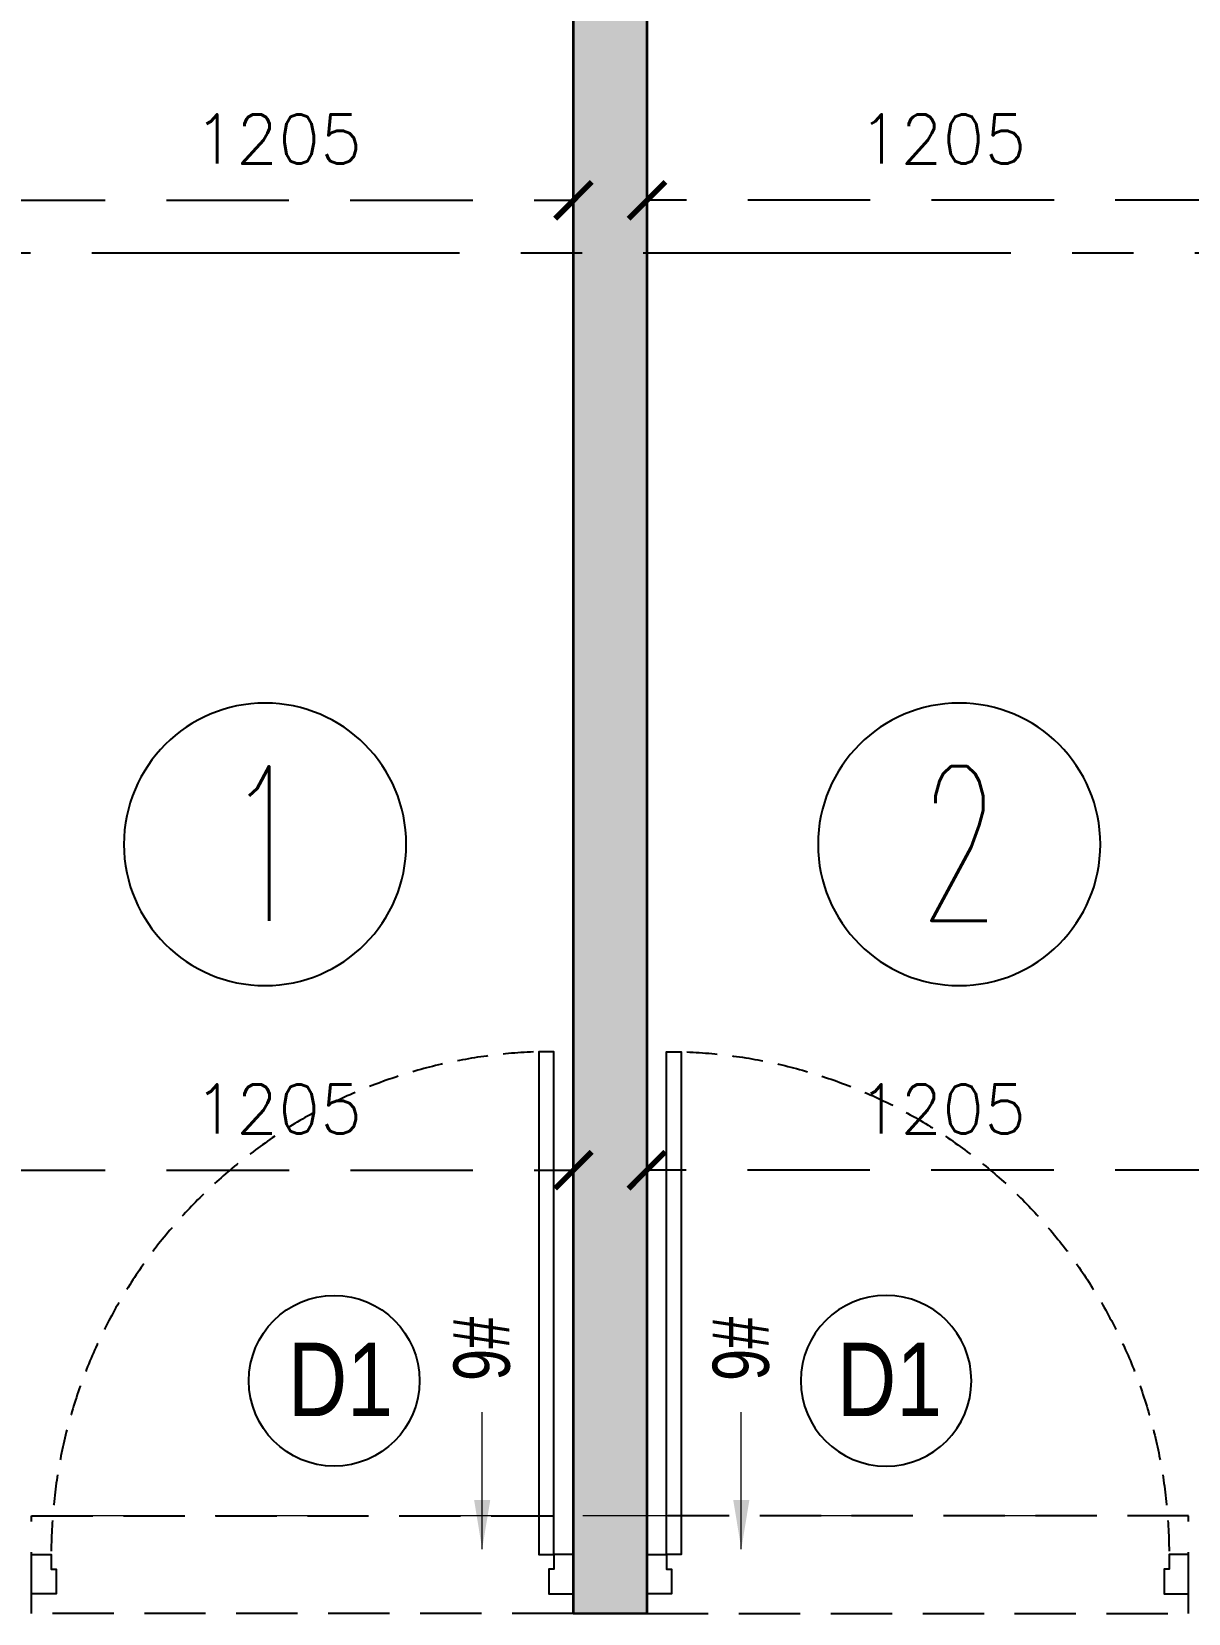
# Model space of a CAD drawing. Header units: millimetres. Extents: x 1124992 to 1258557, y -5767803 to -5695799.
# Drawn here: x 1205092 to 1207452, y -5710749 to -5707523 of the extents above; entities that cross this region are included whole.
import ezdxf
from ezdxf.enums import TextEntityAlignment as Align

# ---------------------------------------------------------------- set-up
doc = ezdxf.new("R2010")
doc.units = ezdxf.units.MM
doc.header["$LTSCALE"] = 1000
doc.header["$MEASUREMENT"] = 0
for name, pattern in [('$1$AUDIT_D_120904163729-0', [0]), ('$36$HIDDEN', [0.375, 0.25, -0.125]), ('2BHK-A - BACK$0$AUDIT_D_120904163729-0', [0]), ('2BHK-A - BACK$0$HIDDEN', [0.375, 0.25, -0.125]), ('AUDIT_D_120904163729-0', [0]), ('T8(T9 IS SIMILAR) - DIMENSION & TEXTING$0$HIDDEN', [0.375, 0.25, -0.125]), ('T8(T9 IS SIMILAR)$0$$0$HIDDEN', [0.375, 0.25, -0.125]), ('T8(T9 IS SIMILAR)$0$HIDDEN', [0.375, 0.25, -0.125]), ('T8_REFUGE COLUMNS$0$CENTER2', [1.125, 0.75, -0.125, 0.125, -0.125])]:
    doc.linetypes.add(name, pattern=pattern)
doc.layers.get('0').update_dxf_attribs({"linetype": 'AUDIT_D_120904163729-0'})
for name, color, linetype in [('$0$A-HATCH -160', 251, '$1$AUDIT_D_120904163729-0'), ('$21$A-DIMENSIONS', 2, '$36$HIDDEN'), ('2BHK-A - BACK$0$A-DOOR-FULL', 2, 'Continuous'), ('2BHK-A - BACK$0$A-HATCH -160', 251, '2BHK-A - BACK$0$AUDIT_D_120904163729-0'), ('2BHK-A - BACK$0$CUT-OUT', 49, 'Continuous'), ('T8 - TYPICAL FLOOR CORE$0$A-FLAT NOS.', 7, 'Continuous'), ('T8 - TYPICAL FLOOR CORE$0$A-RSP DOOR NO', 4, 'Continuous'), ('T8(T9 IS SIMILAR) - DIMENSION & TEXTING$0$A-DIMENSIONS', 2, 'T8(T9 IS SIMILAR) - DIMENSION & TEXTING$0$HIDDEN'), ('T8(T9 IS SIMILAR) - DIMENSION & TEXTING$1$a-window-no', 125, 'Continuous'), ('T8_REFUGE COLUMNS$0$A-CENTERLINE', 193, 'T8_REFUGE COLUMNS$0$CENTER2'), ('T8_TYPICAL COLUMNS$0$A-RCC COLS', 3, 'Continuous')]:
    doc.layers.add(name, color=color, linetype=linetype)
for name, color, linetype, lineweight in [('2BHK-A - BACK$0$A-WALL- 160', 6, 'Continuous', 30), ('T8(T9 IS SIMILAR) - DIMENSION & TEXTING$0$R0-18-10-2014-T1-1st Podium Floor Plan$0$Text', 2, 'Continuous', 0), ('T8(T9 IS SIMILAR)$0$D&W', 8, 'Continuous', 25), ('T8(T9 IS SIMILAR)$0$SCPL BEAM', 191, 'T8(T9 IS SIMILAR)$0$$0$HIDDEN', 13)]:
    doc.layers.add(name, color=color, linetype=linetype, lineweight=lineweight)
doc.styles.add('T8 - TYPICAL FLOOR CORE$0$DIM150', font='SIMPLEX.shx', dxfattribs={"width": 0.6})
doc.styles.add('T8(T9 IS SIMILAR) - DIMENSION & TEXTING$0$ARIAL ARROW', font='swisscl.ttf')
doc.styles.add('T8(T9 IS SIMILAR) - DIMENSION & TEXTING$0$Romans 1', font='romans.shx', dxfattribs={"height": 100})
doc.styles.add('T8(T9 IS SIMILAR) - DIMENSION & TEXTING$0$Tahoma', font='tahoma.ttf')
doc.styles.add('T8(T9 IS SIMILAR) - DIMENSION & TEXTING$1$LODHA STANDERD', font='sanss___.ttf')
doc.dimstyles.new('T8(T9 IS SIMILAR) - DIMENSION & TEXTING$0$ALPINE S', dxfattribs={"dimscale": 0, "dimtxt": 100, "dimasz": 75, "dimexe": 0, "dimexo": 0, "dimgap": 75, "dimtad": 1, "dimdec": 0, "dimzin": 0, "dimdsep": 46, "dimtxsty": 'T8(T9 IS SIMILAR) - DIMENSION & TEXTING$0$Romans 1', "dimblk": 'T8(T9 IS SIMILAR) - DIMENSION & TEXTING$0$_ArchTick', "dimcen": 0.09, "dimclrd": 256, "dimclre": 256, "dimclrt": 7, "dimadec": 0, "dimazin": 0, "dimtfac": 1, "dimtdec": 0, "dimtofl": 0, "dimtmove": 1, "dimatfit": 0, "dimldrblk": 'T8(T9 IS SIMILAR) - DIMENSION & TEXTING$0$_Open90', "dimfxl": 1, "dimtolj": 1, "dimtzin": 0, "dimarcsym": 0})
doc.dimstyles.new('T8(T9 IS SIMILAR) - DIMENSION & TEXTING$0$SAMATA STD', dxfattribs={"dimtxt": 100, "dimasz": 50, "dimexe": 50, "dimexo": 50, "dimgap": 10, "dimtad": 0, "dimdec": 0, "dimrnd": 5, "dimzin": 0, "dimdsep": 46, "dimtxsty": 'T8(T9 IS SIMILAR) - DIMENSION & TEXTING$0$Tahoma', "dimblk": 'T8(T9 IS SIMILAR) - DIMENSION & TEXTING$0$_Origin2', "dimcen": -50, "dimdle": 50, "dimclrd": 7, "dimclre": 7, "dimclrt": 7, "dimadec": 0, "dimazin": 0, "dimtfac": 1, "dimtdec": 0, "dimtmove": 1, "dimatfit": 3, "dimfxl": 150, "dimtfill": 1, "dimtolj": 1, "dimtzin": 0, "dimlwd": -1, "dimlwe": -1, "dimarcsym": 0})

# ---------------------------------------------------------------- blocks, each defined once
blk = doc.blocks.new('T8(T9 IS SIMILAR) - DIMENSION & TEXTING$1$WINDOW TAG')
at = {"layer": 'T8(T9 IS SIMILAR) - DIMENSION & TEXTING$1$a-window-no'}
blk.add_circle((0, 0), 174.1, dxfattribs=at)
at = {"layer": 'T8(T9 IS SIMILAR) - DIMENSION & TEXTING$1$a-window-no', "style": 'T8(T9 IS SIMILAR) - DIMENSION & TEXTING$1$LODHA STANDERD'}
blk.add_attdef('WINDOW', text='', height=150, dxfattribs=at).set_placement((11.3, 2.8), align=Align.MIDDLE_CENTER)
blk = doc.blocks.new('T8(T9 IS SIMILAR) - DIMENSION & TEXTING$0$_ArchTick')
at = {"color": 0, "linetype": 'ByBlock', "const_width": 0.15}
blk.add_lwpolyline([(-0.5, -0.5), (0.5, 0.5)], dxfattribs=at)
blk = doc.blocks.new('*D482')
at = {"layer": 'T8(T9 IS SIMILAR) - DIMENSION & TEXTING$0$A-DIMENSIONS', "linetype": 'T8(T9 IS SIMILAR) - DIMENSION & TEXTING$0$HIDDEN', "lineweight": -2, "transparency": 16777216}
for p, q in [((1204992.3, -5709776), (1204992.3, -5709845)), ((1206197.3, -5709776), (1206197.3, -5709845))]:
    blk.add_line(p, q, dxfattribs=at)
at = {"layer": 'T8(T9 IS SIMILAR) - DIMENSION & TEXTING$0$A-DIMENSIONS', "lineweight": -2, "transparency": 16777216}
blk.add_line((1204992.3, -5709845), (1206197.3, -5709845), dxfattribs=at)
at = {"layer": 'T8(T9 IS SIMILAR) - DIMENSION & TEXTING$0$A-DIMENSIONS', "linetype": 'ByBlock', "lineweight": -2, "transparency": 16777216, "xscale": 75, "yscale": 75, "zscale": 75, "rotation": 180}
blk.add_blockref('T8(T9 IS SIMILAR) - DIMENSION & TEXTING$0$_ArchTick', (1204992.3, -5709845), dxfattribs=at)
at = {"layer": 'T8(T9 IS SIMILAR) - DIMENSION & TEXTING$0$A-DIMENSIONS', "linetype": 'ByBlock', "lineweight": -2, "transparency": 16777216, "xscale": 75, "yscale": 75, "zscale": 75}
blk.add_blockref('T8(T9 IS SIMILAR) - DIMENSION & TEXTING$0$_ArchTick', (1206197.3, -5709845), dxfattribs=at)
at = {"layer": 'T8(T9 IS SIMILAR) - DIMENSION & TEXTING$0$A-DIMENSIONS', "color": 7, "linetype": 'ByBlock', "transparency": 16777216, "insert": (1205594.8, -5709720), "char_height": 100, "attachment_point": 5, "style": 'T8(T9 IS SIMILAR) - DIMENSION & TEXTING$0$Romans 1'}
blk.add_mtext('\\A1;1205', dxfattribs=at)
blk = doc.blocks.new('T8(T9 IS SIMILAR) - DIMENSION & TEXTING$0$_Open90')
at = {"color": 0, "linetype": 'ByBlock', "lineweight": -2}
for p, q in [((-0.5, 0.5), (0, 0)), ((0, 0), (-1, 0)), ((0, 0), (-0.5, -0.5))]:
    blk.add_line(p, q, dxfattribs=at)
blk = doc.blocks.new('*D450')
at = {"layer": 'T8(T9 IS SIMILAR) - DIMENSION & TEXTING$0$A-DIMENSIONS', "linetype": 'T8(T9 IS SIMILAR) - DIMENSION & TEXTING$0$HIDDEN', "lineweight": -2, "transparency": 16777216}
for p, q in [((1206347.3, -5709776), (1206347.3, -5709845)), ((1207552.3, -5709776), (1207552.3, -5709845))]:
    blk.add_line(p, q, dxfattribs=at)
at = {"layer": 'T8(T9 IS SIMILAR) - DIMENSION & TEXTING$0$A-DIMENSIONS', "lineweight": -2, "transparency": 16777216}
blk.add_line((1207552.3, -5709845), (1206347.3, -5709845), dxfattribs=at)
at = {"layer": 'T8(T9 IS SIMILAR) - DIMENSION & TEXTING$0$A-DIMENSIONS', "linetype": 'ByBlock', "lineweight": -2, "transparency": 16777216, "xscale": 75, "yscale": 75, "zscale": 75, "rotation": 180}
blk.add_blockref('T8(T9 IS SIMILAR) - DIMENSION & TEXTING$0$_ArchTick', (1206347.3, -5709845), dxfattribs=at)
at = {"layer": 'T8(T9 IS SIMILAR) - DIMENSION & TEXTING$0$A-DIMENSIONS', "linetype": 'ByBlock', "lineweight": -2, "transparency": 16777216, "xscale": 75, "yscale": 75, "zscale": 75}
blk.add_blockref('T8(T9 IS SIMILAR) - DIMENSION & TEXTING$0$_ArchTick', (1207552.3, -5709845), dxfattribs=at)
at = {"layer": 'T8(T9 IS SIMILAR) - DIMENSION & TEXTING$0$A-DIMENSIONS', "color": 7, "linetype": 'ByBlock', "transparency": 16777216, "insert": (1206949.8, -5709720), "char_height": 100, "attachment_point": 5, "style": 'T8(T9 IS SIMILAR) - DIMENSION & TEXTING$0$Romans 1'}
blk.add_mtext('\\A1;1205', dxfattribs=at)
blk = doc.blocks.new('*D278')
at = {"layer": 'T8(T9 IS SIMILAR) - DIMENSION & TEXTING$0$A-DIMENSIONS', "linetype": 'T8(T9 IS SIMILAR) - DIMENSION & TEXTING$0$HIDDEN', "lineweight": -2, "transparency": 16777216}
for p, q in [((1206347.5, -5707999.9), (1206347.5, -5707867.1)), ((1207552.9, -5707999.9), (1207552.9, -5707867.1))]:
    blk.add_line(p, q, dxfattribs=at)
at = {"layer": 'T8(T9 IS SIMILAR) - DIMENSION & TEXTING$0$A-DIMENSIONS', "lineweight": -2, "transparency": 16777216}
blk.add_line((1207552.9, -5707867.1), (1206347.5, -5707867.1), dxfattribs=at)
at = {"layer": 'T8(T9 IS SIMILAR) - DIMENSION & TEXTING$0$A-DIMENSIONS', "linetype": 'ByBlock', "lineweight": -2, "transparency": 16777216, "xscale": 75, "yscale": 75, "zscale": 75, "rotation": 180}
blk.add_blockref('T8(T9 IS SIMILAR) - DIMENSION & TEXTING$0$_ArchTick', (1206347.5, -5707867.1), dxfattribs=at)
at = {"layer": 'T8(T9 IS SIMILAR) - DIMENSION & TEXTING$0$A-DIMENSIONS', "linetype": 'ByBlock', "lineweight": -2, "transparency": 16777216, "xscale": 75, "yscale": 75, "zscale": 75}
blk.add_blockref('T8(T9 IS SIMILAR) - DIMENSION & TEXTING$0$_ArchTick', (1207552.9, -5707867.1), dxfattribs=at)
at = {"layer": 'T8(T9 IS SIMILAR) - DIMENSION & TEXTING$0$A-DIMENSIONS', "color": 7, "linetype": 'ByBlock', "transparency": 16777216, "insert": (1206950.2, -5707742.1), "char_height": 100, "attachment_point": 5, "style": 'T8(T9 IS SIMILAR) - DIMENSION & TEXTING$0$Romans 1', "bg_fill": 3, "box_fill_scale": 1.25, "bg_fill_color": 256, "bg_fill_true_color": 13158600, "bg_fill_transparency": 0}
blk.add_mtext('\\A1;1205', dxfattribs=at)
blk = doc.blocks.new('T8(T9 IS SIMILAR) - DIMENSION & TEXTING$0$_Origin2')
at = {"color": 0, "linetype": 'ByBlock', "lineweight": -2}
blk.add_line((-0.5, 0), (-1, 0), dxfattribs=at)
for radius in [0.5, 0.25]:
    blk.add_circle((0, 0), radius, dxfattribs=at)
blk = doc.blocks.new('*D223')
at = {"layer": 'T8(T9 IS SIMILAR) - DIMENSION & TEXTING$0$A-DIMENSIONS', "linetype": 'T8(T9 IS SIMILAR) - DIMENSION & TEXTING$0$HIDDEN', "lineweight": -2, "transparency": 16777216}
for p, q in [((1204992.1, -5707999.9), (1204992.1, -5707867.1)), ((1206197.5, -5707999.9), (1206197.5, -5707867.1))]:
    blk.add_line(p, q, dxfattribs=at)
at = {"layer": 'T8(T9 IS SIMILAR) - DIMENSION & TEXTING$0$A-DIMENSIONS', "lineweight": -2, "transparency": 16777216}
blk.add_line((1204992.1, -5707867.1), (1206197.5, -5707867.1), dxfattribs=at)
at = {"layer": 'T8(T9 IS SIMILAR) - DIMENSION & TEXTING$0$A-DIMENSIONS', "linetype": 'ByBlock', "lineweight": -2, "transparency": 16777216, "xscale": 75, "yscale": 75, "zscale": 75, "rotation": 180}
blk.add_blockref('T8(T9 IS SIMILAR) - DIMENSION & TEXTING$0$_ArchTick', (1204992.1, -5707867.1), dxfattribs=at)
at = {"layer": 'T8(T9 IS SIMILAR) - DIMENSION & TEXTING$0$A-DIMENSIONS', "linetype": 'ByBlock', "lineweight": -2, "transparency": 16777216, "xscale": 75, "yscale": 75, "zscale": 75}
blk.add_blockref('T8(T9 IS SIMILAR) - DIMENSION & TEXTING$0$_ArchTick', (1206197.5, -5707867.1), dxfattribs=at)
at = {"layer": 'T8(T9 IS SIMILAR) - DIMENSION & TEXTING$0$A-DIMENSIONS', "color": 7, "linetype": 'ByBlock', "transparency": 16777216, "insert": (1205594.8, -5707742.1), "char_height": 100, "attachment_point": 5, "style": 'T8(T9 IS SIMILAR) - DIMENSION & TEXTING$0$Romans 1', "bg_fill": 3, "box_fill_scale": 1.25, "bg_fill_color": 256, "bg_fill_true_color": 13158600, "bg_fill_transparency": 0}
blk.add_mtext('\\A1;1205', dxfattribs=at)
blk = doc.blocks.new('T8_REFUGE COLUMNS')
at = {"layer": 'T8_REFUGE COLUMNS$0$A-CENTERLINE'}
blk.add_line((1217215, -5707974.9), (1182156.9, -5707974.9), dxfattribs=at)
blk = doc.blocks.new('T8_TYPICAL COLUMNS')
at = {"layer": 'T8_TYPICAL COLUMNS$0$A-RCC COLS', "linetype": 'ByBlock'}
blk.add_blockref('T8_REFUGE COLUMNS', (0, 0), dxfattribs=at)
blk = doc.blocks.new('*U669')
for points in [[(-40, 0), (0, 0), (0, 30), (10, 30), (10, 80), (-40, 80)], [(1065, 0), (1025, 0), (1025, 30), (1015, 30), (1015, 80), (1065, 80)], [(0, 0), (0, -1025), (30, -1025), (30, 0)]]:
    blk.add_lwpolyline(points, close=True)
at = {"color": 0, "linetype": 'ByBlock', "ltscale": 0.25}
blk.add_arc((-1.5, 0.6), 1026.5, 272.373, 359.9653, dxfattribs=at)
blk = doc.blocks.new('2BHK-A - BACK')
at = {"layer": '2BHK-A - BACK$0$A-HATCH -160', "linetype": 'ByBlock'}
h = blk.add_hatch(dxfattribs=at)
h.set_pattern_fill('HEX', color=256, scale=150)
h.set_pattern_definition([(9e-15, (-0.22, 0.45), (0, 32.47595264), [18.75, -37.5]), (120, (-0.22, 0.45), (-28.125, -16.23797632), [18.75, -37.5]), (60, (18.53, 0.45), (-28.125, 16.23797632), [18.75, -37.5])])
h.paths.add_polyline_path([(1206347.1, -5702324.3), (1206197.1, -5702324.3), (1206197.1, -5710748.8), (1206347.1, -5710748.8)])
at = {"layer": '2BHK-A - BACK$0$A-WALL- 160', "linetype": 'ByBlock'}
for p, q in [((1206197.1, -5702324.3), (1206197.1, -5710748.8)), ((1206347.1, -5702324.3), (1206347.1, -5710748.8))]:
    blk.add_line(p, q, dxfattribs=at)
blk.add_lwpolyline([(1206347.1, -5702324.3), (1206347.1, -5710748.8), (1206197.1, -5710748.8), (1206197.1, -5702324.3)], dxfattribs=at)
at = {"layer": '2BHK-A - BACK$0$CUT-OUT', "linetype": '2BHK-A - BACK$0$HIDDEN', "ltscale": 0.5}
blk.add_lwpolyline([(1205092.1, -5710748.8), (1205092.1, -5710549.9), (1206197.1, -5710549.9), (1206197.1, -5710748.8)], close=True, dxfattribs=at)
at = {"layer": '2BHK-A - BACK$0$A-DOOR-FULL', "linetype": '2BHK-A - BACK$0$HIDDEN', "rotation": 180}
blk.add_blockref('*U669', (1206157.1, -5710628.8), dxfattribs=at)
blk = doc.blocks.new('T8 - TYPICAL FLOOR CORE$0$Door-Tag')
at = {"layer": 'T8 - TYPICAL FLOOR CORE$0$A-RSP DOOR NO'}
blk.add_circle((0, 0.0009), 0.16, dxfattribs=at)
at = {"layer": 'T8 - TYPICAL FLOOR CORE$0$A-RSP DOOR NO', "style": 'T8 - TYPICAL FLOOR CORE$0$DIM150', "width": 0.6}
blk.add_attdef('DOOR-NO', text='', height=0.16, dxfattribs=at).set_placement((258.6178, 64.0008), align=Align.MIDDLE_CENTER)
blk = doc.blocks.new('T8 - TYPICAL FLOOR CORE')
at = {"layer": 'T8 - TYPICAL FLOOR CORE$0$A-FLAT NOS.'}
ref = blk.add_blockref('T8 - TYPICAL FLOOR CORE$0$Door-Tag', (1205568.4, -5709178.9), dxfattribs=dict(at, xscale=-1800, yscale=1800, zscale=1800, rotation=180))
ref.add_attrib('DOOR-NO', '1', dxfattribs={"layer": 'T8 - TYPICAL FLOOR CORE$0$A-RSP DOOR NO', "height": 315, "style": 'T8 - TYPICAL FLOOR CORE$0$DIM150', "width": 0.6}).set_placement((1205568.4, -5709178.9), align=Align.MIDDLE_CENTER)
ref = blk.add_blockref('T8 - TYPICAL FLOOR CORE$0$Door-Tag', (1206984.4, -5709178.9), dxfattribs=dict(at, xscale=-1800, yscale=1800, zscale=1800, rotation=180))
ref.add_attrib('DOOR-NO', '2', dxfattribs={"layer": 'T8 - TYPICAL FLOOR CORE$0$A-RSP DOOR NO', "height": 315, "style": 'T8 - TYPICAL FLOOR CORE$0$DIM150', "width": 0.6}).set_placement((1206984.4, -5709178.9), align=Align.MIDDLE_CENTER)
blk = doc.blocks.new('T8(T9 IS SIMILAR)')
at = {"layer": 'T8(T9 IS SIMILAR)$0$D&W', "linetype": 'ByBlock'}
blk.add_blockref('2BHK-A - BACK', (0, 0), dxfattribs=at)
at = {"layer": 'T8(T9 IS SIMILAR)$0$D&W', "linetype": 'ByBlock', "xscale": -1}
blk.add_blockref('2BHK-A - BACK', (2412544.6, 0), dxfattribs=at)
at = {"layer": 'T8(T9 IS SIMILAR)$0$D&W', "linetype": 'ByBlock'}
blk.add_blockref('T8 - TYPICAL FLOOR CORE', (0, 0), dxfattribs=at)
at = {"layer": 'T8(T9 IS SIMILAR)$0$SCPL BEAM', "linetype": 'T8(T9 IS SIMILAR)$0$HIDDEN'}
blk.add_line((1205091.8, -5710549.2), (1207451.8, -5710549.2), dxfattribs=at)
at = {"layer": 'T8(T9 IS SIMILAR)$0$D&W', "linetype": 'ByBlock'}
blk.add_blockref('T8_TYPICAL COLUMNS', (0, 0), dxfattribs=at)
blk = doc.blocks.new('T8(T9 IS SIMILAR) - DIMENSION & TEXTING')
at = {"layer": 'T8(T9 IS SIMILAR) - DIMENSION & TEXTING$1$a-window-no'}
ref = blk.add_blockref('T8(T9 IS SIMILAR) - DIMENSION & TEXTING$1$WINDOW TAG', (1205709.3, -5710274.4), dxfattribs=at)
ref.add_attrib('WINDOW', 'D1', dxfattribs={"height": 150, "style": 'T8(T9 IS SIMILAR) - DIMENSION & TEXTING$1$LODHA STANDERD', "width": 0.8}).set_placement((1205722, -5710271.6), align=Align.MIDDLE_CENTER)
ref = blk.add_blockref('T8(T9 IS SIMILAR) - DIMENSION & TEXTING$1$WINDOW TAG', (1206835.2, -5710274.4), dxfattribs=dict(at, xscale=-1))
ref.add_attrib('WINDOW', 'D1', dxfattribs={"height": 150, "style": 'T8(T9 IS SIMILAR) - DIMENSION & TEXTING$1$LODHA STANDERD', "width": 0.8}).set_placement((1206842.1, -5710271.6), align=Align.MIDDLE_CENTER)
at = {"layer": 'T8(T9 IS SIMILAR) - DIMENSION & TEXTING$0$R0-18-10-2014-T1-1st Podium Floor Plan$0$Text', "char_height": 114.75, "width": 251.09, "attachment_point": 1, "rotation": 270, "style": 'T8(T9 IS SIMILAR) - DIMENSION & TEXTING$0$ARIAL ARROW'}
for insert in [(1206067.4, -5710143.7), (1206596.1, -5710143.7)]:
    blk.add_mtext('#6', dxfattribs=dict(at, insert=insert))
at = {"layer": 'T8(T9 IS SIMILAR) - DIMENSION & TEXTING$0$A-DIMENSIONS', "linetype": 'ByBlock'}
for base, p1, p2, override, picture, middle in [((1206197.5, -5707867.1), (1204992.1, -5707999.9), (1206197.5, -5707999.9), {"dimscale": 1, "dimfxl": 5, "dimtfill": 1, "dimarcsym": 1}, '*D223', (1205594.8, -5707742.1)), ((1206197.3, -5709845), (1204992.3, -5709776), (1206197.3, -5709776), {"dimscale": 1, "dimfxl": 5, "dimarcsym": 1}, '*D482', (1205594.8, -5709720))]:
    dim = blk.add_linear_dim(base=base, p1=p1, p2=p2, dimstyle='T8(T9 IS SIMILAR) - DIMENSION & TEXTING$0$ALPINE S', override=override, dxfattribs=at)
    dim.commit()
    dim.dimension.update_dxf_attribs({"geometry": picture, "text_midpoint": middle})
for base, p1, p2, override, picture, middle in [((1206347.5, -5707867.1), (1207552.9, -5707999.9), (1206347.5, -5707999.9), {"dimscale": 1, "dimfxl": 5, "dimtfill": 1, "dimarcsym": 1}, '*D278', (1206950.2, -5707742.1)), ((1206347.3, -5709845), (1207552.3, -5709776), (1206347.3, -5709776), {"dimscale": 1, "dimfxl": 5, "dimarcsym": 1}, '*D450', (1206949.8, -5709720))]:
    dim = blk.add_linear_dim(base=base, p1=p1, p2=p2, angle=180, dimstyle='T8(T9 IS SIMILAR) - DIMENSION & TEXTING$0$ALPINE S', override=override, dxfattribs=at)
    dim.commit()
    dim.dimension.update_dxf_attribs({"geometry": picture, "text_midpoint": middle})
at = {"layer": 'T8(T9 IS SIMILAR) - DIMENSION & TEXTING$0$R0-18-10-2014-T1-1st Podium Floor Plan$0$Text'}
for points in [[(1206011.2, -5710617.7, 0.7), (1206011.3, -5710367.6, 0.7), (1206011.2, -5710338.8, 0.7)], [(1206539.9, -5710617.7, 0.7), (1206539.9, -5710367.6, 0.7), (1206539.9, -5710338.8, 0.7)]]:
    blk.add_leader(points, dimstyle='T8(T9 IS SIMILAR) - DIMENSION & TEXTING$0$SAMATA STD', override={"dimasz": 100, "dimclrd": 2, "dimfxlon": 1, "dimarcsym": 1}, dxfattribs=at)

msp = doc.modelspace()

# ---------------------------------------------------------------- block references
at = {"layer": '$21$A-DIMENSIONS', "linetype": 'ByBlock'}
msp.add_blockref('T8(T9 IS SIMILAR)', (0, 0), dxfattribs=at)

# ---------------------------------------------------------------- next in the draw order: block references
at = {"layer": '$0$A-HATCH -160', "linetype": 'ByBlock'}
msp.add_blockref('T8(T9 IS SIMILAR) - DIMENSION & TEXTING', (0, 0), dxfattribs=at)

doc.saveas('drawing.dxf')
